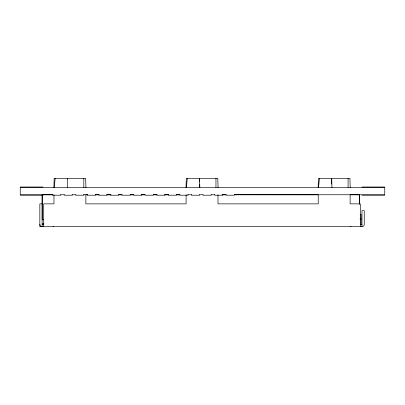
<?xml version="1.0" encoding="UTF-8"?>
<svg xmlns="http://www.w3.org/2000/svg" width="405" height="405" viewBox="0 0 405 405"><rect width="100%" height="100%" fill="white"/><g stroke="black" fill="none" stroke-linecap="round" stroke-linejoin="round"><path stroke-width="0.61" d="M67.706 187.687L67.443 178.352L67.402 179.035M85.936 187.687L85.668 178.352L54.159 178.352L53.89 187.687M199.837 187.687L199.574 178.352L199.468 181.855M218.067 187.687L217.799 178.352L186.29 178.352L186.022 187.687M331.968 187.687L331.705 178.352L331.599 184.072M350.198 187.687L349.93 178.352L318.421 178.352L318.153 187.687M54.265 187.687L55.156 178.352M186.396 187.687L187.287 178.352M318.527 187.687L319.418 178.352M53.055 226.648L53.409 226.618M20.25 187.009L43.031 187.009M361.969 187.009L384.75 187.009M52.847 194.754L20.25 194.754L20.25 187.464L384.75 187.464L384.75 194.754L234.333 194.754M60.553 194.754L64.385 194.754M72.034 194.754L75.993 194.754M83.344 194.754L87.566 194.754M95.459 194.754L98.952 194.754M106.844 194.754L110.712 194.754M118.417 194.754L122.097 194.754M133.858 194.754L130.238 194.754L130.238 195.21L122.037 195.21L122.037 194.754M141.563 194.754L145.182 194.754L145.182 195.21L153.384 195.21L153.384 194.754M157.003 194.754L153.323 194.754L157.099 194.8M164.708 194.754L168.576 194.754M176.469 194.754L179.962 194.754M187.692 194.754L191.722 194.754M199.427 194.754L203.107 194.754M211.005 194.754L214.868 194.754M222.573 194.754L226.192 194.754L226.192 195.21L234.394 195.21L234.394 194.754L318.229 194.8L318.229 203.867L217.991 203.867L217.991 194.754M42.788 194.8L52.726 194.8M87.753 194.8L85.86 194.8L85.86 203.867L186.097 203.867L186.097 194.754M95.317 194.8L99.098 194.8M106.662 194.8L111.076 194.8M121.794 194.8L118.64 194.8L118.665 195.21L110.464 195.21L110.464 194.754M129.99 194.8L133.772 194.8M141.335 194.8L145.122 194.8M164.663 194.8L168.445 194.8M176.641 194.8L179.795 194.8M222.406 194.8L226.187 194.8M20.25 195.21L43.031 195.21M361.969 195.21L384.75 195.21M42.12 203.867L39.842 203.867L39.842 226.648L361.969 226.648A2.278 2.278 0 0 0 364.247 224.37L364.247 210.701L361.969 210.701L361.969 226.648M360.116 214.346L361.058 214.346L361.058 223.914M360.116 218.902L361.058 218.902M360.116 219.358L361.058 219.358M43.715 219.768L42.166 219.768L42.166 194.8L42.12 226.648A2.278 2.278 0 0 1 39.842 224.37M42.12 223.914L44.013 223.914M42.12 224.37L43.715 224.37M360.374 224.37L361.969 224.37M350.639 226.613L351.034 226.648M199.468 184.072L199.533 187.464M360.374 226.648L360.374 203.867L350.123 203.867L350.123 194.754L359.645 194.8L359.645 204.166M359.691 194.754L359.691 204.15M348.087 178.352L348.087 187.464M222.821 194.754L222.821 195.21L214.62 195.21L214.62 194.754M215.956 178.352L215.956 187.464M211.248 194.754L211.248 195.21L203.047 195.21L203.047 194.754M199.675 194.754L199.675 195.21L191.474 195.21L191.474 194.754M188.102 194.754L188.102 195.21L179.901 195.21L179.901 194.754M176.529 194.754L176.529 195.21L168.328 195.21L168.328 194.754M164.956 194.754L164.956 195.21L156.755 195.21L156.755 194.754M141.811 194.754L141.811 195.21L133.609 195.21L133.609 194.754M107.092 194.754L107.092 195.21L98.891 195.21L98.891 194.754M95.519 194.754L95.519 195.21L87.318 195.21L87.318 194.754M83.946 194.754L83.946 195.21L75.745 195.21L75.745 194.754M83.825 178.352L83.825 187.464M72.374 194.754L72.374 195.21L64.172 195.21L64.172 194.754M60.801 194.754L60.801 195.21L52.599 195.21L52.599 194.754M53.966 194.754L53.966 203.867L43.715 203.867L43.715 226.648"/></g></svg>
